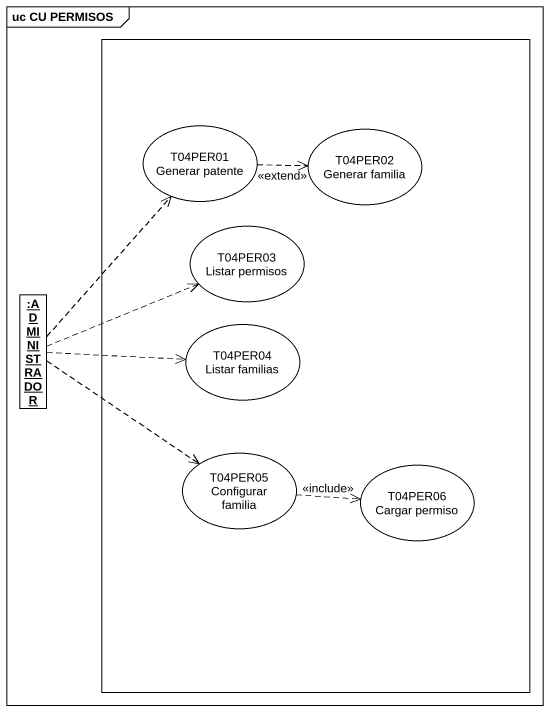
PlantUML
@startuml
mainframe uc CU PERMISOS
allowmixing
hide circle
hide empty members
rectangle " " as rectangle1 {
  usecase "T04PER01 Generar patente" as T04PER01_Generar_patente
  usecase "T04PER02 Generar familia" as T04PER02_Generar_familia
  usecase "T04PER03 Listar permisos" as T04PER03_Listar_permisos
  usecase "T04PER04 Listar familias" as T04PER04_Listar_familias
  usecase "T04PER05 Configurar familia" as T04PER05_Configurar_familia
  usecase "T04PER06 Cargar permiso" as T04PER06_Cargar_permiso
}
object ":ADMINISTRADOR" as ADMINISTRADOR
T04PER01_Generar_patente .right.> T04PER02_Generar_familia : <<extend>>
ADMINISTRADOR .up.> T04PER01_Generar_patente
ADMINISTRADOR .right.> T04PER03_Listar_permisos
ADMINISTRADOR .right.> T04PER04_Listar_familias
ADMINISTRADOR ..> T04PER05_Configurar_familia
T04PER05_Configurar_familia .right.> T04PER06_Cargar_permiso : <<include>>
@enduml
